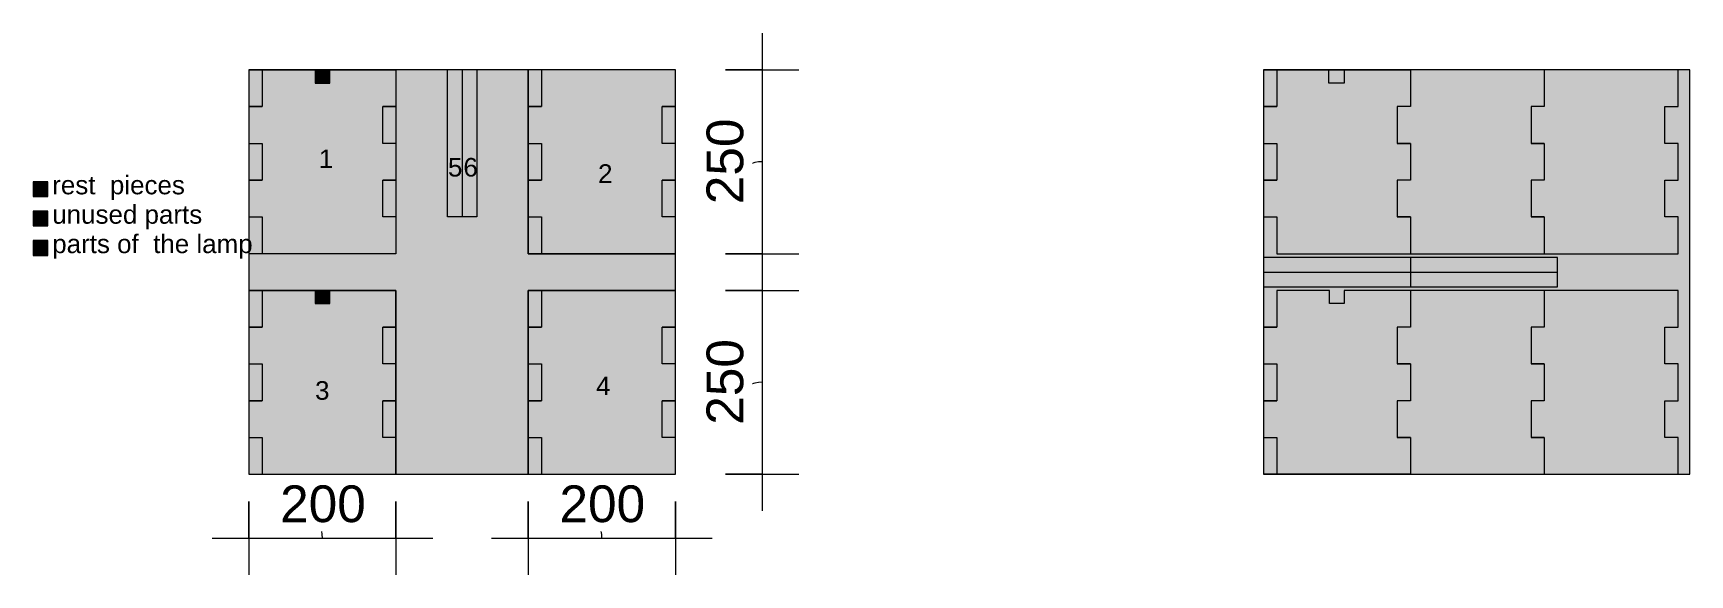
# Model space of a CAD drawing. Header units: millimetres. Extents: x -20108 to -17854, y 29 to 766.
import ezdxf

# ---------------------------------------------------------------- set-up
doc = ezdxf.new("R2010")
doc.units = ezdxf.units.MM
for name, color, linetype, lineweight in [('A-ANNO-DIMS', 211, 'Continuous', 9), ('A-ANNO-DIMS-100', 211, 'Continuous', 9), ('A-DETL', 90, 'Continuous', 9), ('A-DETL-GENF', 92, 'Continuous', 9), ('A-DETL-THIN', 151, 'Continuous', 9), ('G-ANNO-TEXT', 231, 'Continuous', 9)]:
    doc.layers.add(name, color=color, linetype=linetype, lineweight=lineweight)
doc.styles.add('Arial', font='arial.ttf', dxfattribs={"height": 50})
doc.styles.add('Arial_1', font='arial.ttf', dxfattribs={"height": 25.26})
doc.dimstyles.new('Diagonal_-_0_5mm_Aria', dxfattribs={"dimscale": 304.8, "dimtxt": 51.01297, "dimasz": 0, "dimexe": 0.164042, "dimexo": 0.0625, "dimgap": 0.574147, "dimtad": 1, "dimdec": 0, "dimzin": 0, "dimdsep": 46, "dimtxsty": 'Arial', "dimblk1": 'NONE', "dimblk2": 'NONE', "dimsah": 1, "dimcen": 0.09, "dimdle": 0.164042, "dimazin": 0, "dimtfac": 1, "dimtdec": 4, "dimtix": 1, "dimtmove": 1, "dimatfit": 3, "dimfxl": 0.164042, "dimfxlon": 1, "dimtvp": 1, "dimtfill": 1, "dimtolj": 1, "dimtzin": 0, "dimarcsym": 2})

# ---------------------------------------------------------------- blocks, each defined once
blk = doc.blocks.new('DIMBLOCK1-Level 1')
at = {"layer": 'A-ANNO-DIMS-100'}
for p, q in [((-19814.2, 128.9), (-19814.2, 28.9)), ((-19814.2, 78.9), (-19814.2, 128.9)), ((-19614.2, 128.9), (-19614.2, 28.9)), ((-19614.2, 78.9), (-19614.2, 128.9)), ((-19864.2, 78.9), (-19564.2, 78.9))]:
    blk.add_line(p, q, dxfattribs=at)
blk.add_ellipse((-19771.8, 78.9), major_axis=(57.7, 0), ratio=0.797567, start_param=0, end_param=1.570796, dxfattribs=at)
at = {"layer": 'A-ANNO-DIMS-100', "color": 0, "insert": (-19771.8, 150.6), "char_height": 50, "width": 138.441, "attachment_point": 1, "line_spacing_factor": 0.941778, "style": 'Arial', "bg_fill": 3, "box_fill_scale": 1.25, "bg_fill_color": 9, "bg_fill_true_color": 13158600, "bg_fill_transparency": 0}
blk.add_mtext('200', dxfattribs=at)
blk = doc.blocks.new('_None')
blk = doc.blocks.new('DIMBLOCK2-Level 1')
at = {"layer": 'A-ANNO-DIMS-100'}
for p, q in [((-19434.2, 128.9), (-19434.2, 28.9)), ((-19434.2, 78.9), (-19434.2, 128.9)), ((-19234.2, 128.9), (-19234.2, 28.9)), ((-19234.2, 78.9), (-19234.2, 128.9)), ((-19484.2, 78.9), (-19184.2, 78.9))]:
    blk.add_line(p, q, dxfattribs=at)
blk.add_ellipse((-19391.8, 78.9), major_axis=(57.7, 0), ratio=0.797567, start_param=0, end_param=1.570796, dxfattribs=at)
at = {"layer": 'A-ANNO-DIMS-100', "color": 0, "insert": (-19391.8, 150.6), "char_height": 50, "width": 138.441, "attachment_point": 1, "line_spacing_factor": 0.941778, "style": 'Arial', "bg_fill": 3, "box_fill_scale": 1.25, "bg_fill_color": 9, "bg_fill_true_color": 13158600, "bg_fill_transparency": 0}
blk.add_mtext('200', dxfattribs=at)
blk = doc.blocks.new('DIMBLOCK3-Level 1')
at = {"layer": 'A-ANNO-DIMS-100'}
for p, q in [((-19116.1, 765.8), (-19116.1, 415.8)), ((-19166.1, 715.8), (-19066.1, 715.8)), ((-19116.1, 715.8), (-19166.1, 715.8)), ((-19166.1, 465.8), (-19066.1, 465.8)), ((-19116.1, 465.8), (-19166.1, 465.8))]:
    blk.add_line(p, q, dxfattribs=at)
blk.add_ellipse((-19116.1, 533.1), major_axis=(0, 57.7), ratio=0.866529, start_param=0, end_param=1.570796, dxfattribs=at)
at = {"layer": 'A-ANNO-DIMS-100', "color": 0, "insert": (-19191.8, 533.1), "char_height": 50, "width": 138.441, "attachment_point": 1, "rotation": 90, "line_spacing_factor": 0.941778, "style": 'Arial', "bg_fill": 3, "box_fill_scale": 1.25, "bg_fill_color": 9, "bg_fill_true_color": 13158600, "bg_fill_transparency": 0}
blk.add_mtext('250', dxfattribs=at)
blk = doc.blocks.new('DIMBLOCK4-Level 1')
at = {"layer": 'A-ANNO-DIMS-100'}
for p, q in [((-19116.1, 465.8), (-19116.1, 115.8)), ((-19166.1, 415.8), (-19066.1, 415.8)), ((-19116.1, 415.8), (-19166.1, 415.8)), ((-19166.1, 165.8), (-19066.1, 165.8)), ((-19116.1, 165.8), (-19166.1, 165.8))]:
    blk.add_line(p, q, dxfattribs=at)
blk.add_ellipse((-19116.1, 233.1), major_axis=(0, 57.7), ratio=0.866529, start_param=0, end_param=1.570796, dxfattribs=at)
at = {"layer": 'A-ANNO-DIMS-100', "color": 0, "insert": (-19191.8, 233.1), "char_height": 50, "width": 138.441, "attachment_point": 1, "rotation": 90, "line_spacing_factor": 0.941778, "style": 'Arial', "bg_fill": 3, "box_fill_scale": 1.25, "bg_fill_color": 9, "bg_fill_true_color": 13158600, "bg_fill_transparency": 0}
blk.add_mtext('250', dxfattribs=at)

msp = doc.modelspace()

# ---------------------------------------------------------------- hatches: boundary and pattern name
at = {"layer": 'A-DETL-GENF'}
for color, points in [(1, [(-19796.2, 665.8), (-19796.2, 715.8), (-19814.2, 715.8), (-19814.2, 665.8)]), (7, [(-19614.2, 465.8), (-19614.2, 515.8), (-19632.2, 515.8), (-19632.2, 565.8), (-19614.2, 565.8), (-19614.2, 615.8), (-19632.2, 615.8), (-19632.2, 665.8), (-19614.2, 665.8), (-19614.2, 715.8), (-19704.2, 715.8), (-19704.2, 697.8), (-19724.2, 697.8), (-19724.2, 715.8), (-19796.2, 715.8), (-19796.2, 665.8), (-19814.2, 665.8), (-19814.2, 615.8), (-19796.2, 615.8), (-19796.2, 565.8), (-19814.2, 565.8), (-19814.2, 515.8), (-19796.2, 515.8), (-19796.2, 465.8)]), (9, [(-19434.2, 165.8), (-19434.2, 415.8), (-19234.2, 415.8), (-19234.2, 465.8), (-19434.2, 465.8), (-19434.2, 715.8), (-19504.2, 715.8), (-19504.2, 515.8), (-19544.2, 515.8), (-19544.2, 715.8), (-19614.2, 715.8), (-19614.2, 465.8), (-19814.2, 465.8), (-19814.2, 415.8), (-19614.2, 415.8), (-19614.2, 165.8), (-19603.5, 165.8)]), (1, [(-19704.2, 697.8), (-19704.2, 715.8), (-19724.2, 715.8), (-19724.2, 697.8)]), (7, [(-19524.2, 515.8), (-19524.2, 715.8), (-19544.2, 715.8), (-19544.2, 515.8)]), (7, [(-19504.2, 515.8), (-19504.2, 715.8), (-19524.2, 715.8), (-19524.2, 515.8)]), (1, [(-19416.2, 665.8), (-19416.2, 715.8), (-19434.2, 715.8), (-19434.2, 665.8)]), (7, [(-19234.2, 465.8), (-19234.2, 515.8), (-19252.2, 515.8), (-19252.2, 565.8), (-19234.2, 565.8), (-19234.2, 615.8), (-19252.2, 615.8), (-19252.2, 665.8), (-19234.2, 665.8), (-19234.2, 715.8), (-19416.2, 715.8), (-19416.2, 665.8), (-19434.2, 665.8), (-19434.2, 615.8), (-19416.2, 615.8), (-19416.2, 565.8), (-19434.2, 565.8), (-19434.2, 515.8), (-19416.2, 515.8), (-19416.2, 465.8), (-19356.1, 465.8)]), (7, [(-18252.2, 465.8), (-18234.2, 465.8), (-18234.2, 515.8), (-18252.2, 515.8), (-18252.2, 565.8), (-18234.2, 565.8), (-18234.2, 615.8), (-18252.2, 615.8), (-18252.2, 665.8), (-18234.2, 665.8), (-18234.2, 715.8), (-18324.2, 715.8), (-18324.2, 697.8), (-18345.2, 697.8), (-18345.2, 715.8), (-18416.2, 715.8), (-18416.2, 665.8), (-18434.2, 665.8), (-18434.2, 615.8), (-18416.2, 615.8), (-18416.2, 565.8), (-18434.2, 565.8), (-18434.2, 515.8), (-18416.2, 515.8), (-18416.2, 465.8), (-18366.7, 465.8)]), (7, [(-18070.2, 465.8), (-18052.2, 465.8), (-18052.2, 515.8), (-18070.2, 515.8), (-18070.2, 565.8), (-18052.2, 565.8), (-18052.2, 615.8), (-18070.2, 615.8), (-18070.2, 665.8), (-18052.2, 665.8), (-18052.2, 715.8), (-18234.2, 715.8), (-18234.2, 665.8), (-18252.2, 665.8), (-18252.2, 615.8), (-18234.2, 615.8), (-18234.2, 565.8), (-18252.2, 565.8), (-18252.2, 515.8), (-18234.2, 515.8), (-18234.2, 465.8), (-18119.3, 465.8)]), (7, [(-17871.9, 465.8), (-17870.2, 465.8), (-17870.2, 515.8), (-17888.2, 515.8), (-17888.2, 565.8), (-17870.2, 565.8), (-17870.2, 615.8), (-17888.2, 615.8), (-17888.2, 665.8), (-17870.2, 665.8), (-17870.2, 715.8), (-18052.2, 715.8), (-18052.2, 665.8), (-18070.2, 665.8), (-18070.2, 615.8), (-18052.2, 615.8), (-18052.2, 565.8), (-18070.2, 565.8), (-18070.2, 515.8), (-18052.2, 515.8), (-18052.2, 465.8)]), (1, [(-19632.2, 615.8), (-19614.2, 615.8), (-19614.2, 665.8), (-19632.2, 665.8)]), (1, [(-19252.2, 615.8), (-19234.2, 615.8), (-19234.2, 665.8), (-19252.2, 665.8)]), (1, [(-19796.2, 565.8), (-19796.2, 615.8), (-19814.2, 615.8), (-19814.2, 565.8)]), (1, [(-19416.2, 565.8), (-19416.2, 615.8), (-19434.2, 615.8), (-19434.2, 565.8)]), (1, [(-20087.8, 543.5), (-20087.8, 563.5), (-20107.8, 563.5), (-20107.8, 543.5)]), (1, [(-19614.2, 515.8), (-19614.2, 565.8), (-19632.2, 565.8), (-19632.2, 515.8)]), (1, [(-19234.2, 515.8), (-19234.2, 565.8), (-19252.2, 565.8), (-19252.2, 515.8)]), (9, [(-20087.8, 503.5), (-20087.8, 523.5), (-20107.8, 523.5), (-20107.8, 503.5)]), (1, [(-19796.2, 465.8), (-19796.2, 515.8), (-19814.2, 515.8), (-19814.2, 465.8)]), (1, [(-19416.2, 465.8), (-19416.2, 515.8), (-19434.2, 515.8), (-19434.2, 465.8)]), (7, [(-20087.8, 463.5), (-20087.8, 483.5), (-20107.8, 483.5), (-20107.8, 463.5)]), (7, [(-18234.2, 440.8), (-18234.2, 460.8), (-18434.2, 460.8), (-18434.2, 440.8), (-18366.7, 440.8)]), (7, [(-18034.2, 440.8), (-18034.2, 460.8), (-18234.2, 460.8), (-18234.2, 440.8), (-18119.3, 440.8)]), (7, [(-18234.2, 420.8), (-18234.2, 440.8), (-18434.2, 440.8), (-18434.2, 420.8), (-18366.7, 420.8)]), (7, [(-18034.2, 420.8), (-18034.2, 440.8), (-18234.2, 440.8), (-18234.2, 420.8), (-18119.3, 420.8)]), (1, [(-19796.2, 365.8), (-19796.2, 415.8), (-19814.2, 415.8), (-19814.2, 365.8)]), (7, [(-19614.2, 165.8), (-19614.2, 215.8), (-19632.2, 215.8), (-19632.2, 265.8), (-19614.2, 265.8), (-19614.2, 315.8), (-19632.2, 315.8), (-19632.2, 365.8), (-19614.2, 365.8), (-19614.2, 415.8), (-19704.2, 415.8), (-19704.2, 397.8), (-19724.2, 397.8), (-19724.2, 415.8), (-19796.2, 415.8), (-19796.2, 365.8), (-19814.2, 365.8), (-19814.2, 315.8), (-19796.2, 315.8), (-19796.2, 265.8), (-19814.2, 265.8), (-19814.2, 215.8), (-19796.2, 215.8), (-19796.2, 165.8)]), (1, [(-19704.2, 397.8), (-19704.2, 415.8), (-19724.2, 415.8), (-19724.2, 397.8)]), (1, [(-19416.2, 365.8), (-19416.2, 415.8), (-19434.2, 415.8), (-19434.2, 365.8)]), (7, [(-19234.2, 165.8), (-19234.2, 215.8), (-19252.2, 215.8), (-19252.2, 265.8), (-19234.2, 265.8), (-19234.2, 315.8), (-19252.2, 315.8), (-19252.2, 365.8), (-19234.2, 365.8), (-19234.2, 415.8), (-19416.2, 415.8), (-19416.2, 365.8), (-19434.2, 365.8), (-19434.2, 315.8), (-19416.2, 315.8), (-19416.2, 265.8), (-19434.2, 265.8), (-19434.2, 215.8), (-19416.2, 215.8), (-19416.2, 165.8), (-19356.1, 165.8)]), (7, [(-18234.2, 165.8), (-18234.2, 215.8), (-18252.2, 215.8), (-18252.2, 265.8), (-18234.2, 265.8), (-18234.2, 315.8), (-18252.2, 315.8), (-18252.2, 365.8), (-18234.2, 365.8), (-18234.2, 415.8), (-18324.2, 415.8), (-18324.2, 397.8), (-18344.2, 397.8), (-18344.2, 415.8), (-18416.2, 415.8), (-18416.2, 365.8), (-18434.2, 365.8), (-18434.2, 315.8), (-18416.2, 315.8), (-18416.2, 265.8), (-18434.2, 265.8), (-18434.2, 215.8), (-18416.2, 215.8), (-18416.2, 165.8), (-18252.2, 165.8)]), (7, [(-18070.2, 165.8), (-18052.2, 165.8), (-18052.2, 215.8), (-18070.2, 215.8), (-18070.2, 265.8), (-18052.2, 265.8), (-18052.2, 315.8), (-18070.2, 315.8), (-18070.2, 365.8), (-18052.2, 365.8), (-18052.2, 415.8), (-18234.2, 415.8), (-18234.2, 365.8), (-18252.2, 365.8), (-18252.2, 315.8), (-18234.2, 315.8), (-18234.2, 265.8), (-18252.2, 265.8), (-18252.2, 215.8), (-18234.2, 215.8), (-18234.2, 165.8), (-18119.3, 165.8)]), (7, [(-17871.9, 165.8), (-17870.2, 165.8), (-17870.2, 215.8), (-17888.2, 215.8), (-17888.2, 265.8), (-17870.2, 265.8), (-17870.2, 315.8), (-17888.2, 315.8), (-17888.2, 365.8), (-17870.2, 365.8), (-17870.2, 415.8), (-18052.2, 415.8), (-18052.2, 365.8), (-18070.2, 365.8), (-18070.2, 315.8), (-18052.2, 315.8), (-18052.2, 265.8), (-18070.2, 265.8), (-18070.2, 215.8), (-18052.2, 215.8), (-18052.2, 165.8)]), (1, [(-19632.2, 315.8), (-19614.2, 315.8), (-19614.2, 365.8), (-19632.2, 365.8)]), (1, [(-19252.2, 315.8), (-19234.2, 315.8), (-19234.2, 365.8), (-19252.2, 365.8)]), (1, [(-19796.2, 265.8), (-19796.2, 315.8), (-19814.2, 315.8), (-19814.2, 265.8)]), (1, [(-19416.2, 265.8), (-19416.2, 315.8), (-19434.2, 315.8), (-19434.2, 265.8)]), (1, [(-19632.2, 215.8), (-19614.2, 215.8), (-19614.2, 265.8), (-19632.2, 265.8)]), (1, [(-19234.2, 215.8), (-19234.2, 265.8), (-19252.2, 265.8), (-19252.2, 215.8)]), (1, [(-19796.2, 165.8), (-19796.2, 215.8), (-19814.2, 215.8), (-19814.2, 165.8)]), (1, [(-19416.2, 165.8), (-19416.2, 215.8), (-19434.2, 215.8), (-19434.2, 165.8)])]:
    msp.add_hatch(color=color, dxfattribs=at).paths.add_polyline_path(points, flags=0)
h = msp.add_hatch(color=9, dxfattribs=at)
h.paths.add_polyline_path([(-17870.2, 165.8), (-17854.2, 165.8), (-17854.2, 715.8), (-17870.2, 715.8), (-17870.2, 665.8), (-17888.2, 665.8), (-17888.2, 615.8), (-17870.2, 615.8), (-17870.2, 565.8), (-17888.2, 565.8), (-17888.2, 515.8), (-17870.2, 515.8), (-17870.2, 465.8), (-18416.2, 465.8), (-18416.2, 515.8), (-18434.2, 515.8), (-18434.2, 460.8), (-18034.2, 460.8), (-18034.2, 420.8), (-18434.2, 420.3), (-18434.2, 365.8), (-18416.2, 365.8), (-18416.2, 415.8), (-18344.2, 415.8), (-18344.2, 397.8), (-18324.2, 397.8), (-18324.2, 415.8), (-17870.2, 415.8), (-17870.2, 365.8), (-17888.2, 365.8), (-17888.2, 315.8), (-17870.2, 315.8), (-17870.2, 265.8), (-17888.2, 265.8), (-17888.2, 215.8), (-17870.2, 215.8)], flags=0)
h.paths.add_polyline_path([(-18416.2, 165.8), (-18416.2, 215.8), (-18434.2, 215.8), (-18434.2, 165.8)], flags=0)
h.paths.add_polyline_path([(-18434.2, 265.8), (-18416.2, 265.8), (-18416.2, 315.8), (-18434.2, 315.8), (-18434.2, 271.2)], flags=0)
h.paths.add_polyline_path([(-18416.2, 565.8), (-18416.2, 615.8), (-18434.2, 615.8), (-18434.2, 565.8)], flags=0)
h.paths.add_polyline_path([(-18416.2, 665.8), (-18416.2, 715.8), (-18434.2, 715.8), (-18434.2, 665.8)], flags=0)
h.paths.add_polyline_path([(-18324.2, 697.8), (-18324.2, 715.8), (-18345.2, 715.8), (-18345.2, 697.8)], flags=0)

# ---------------------------------------------------------------- linework, layer by layer
at = {"layer": 'A-DETL'}
for p, q in [((-19544.2, 715.8), (-19614.2, 715.8)), ((-19614.2, 715.8), (-19614.2, 465.8)), ((-19614.2, 715.8), (-19614.2, 465.8)), ((-19524.2, 715.8), (-19544.2, 715.8)), ((-19544.2, 515.8), (-19544.2, 715.8)), ((-19504.2, 715.8), (-19524.2, 715.8)), ((-19524.2, 715.8), (-19524.2, 515.8)), ((-19434.2, 715.8), (-19504.2, 715.8)), ((-19504.2, 715.8), (-19504.2, 515.8)), ((-19434.2, 465.8), (-19434.2, 715.8)), ((-19434.2, 715.8), (-19434.2, 465.8)), ((-18416.2, 715.8), (-18434.2, 715.8)), ((-18434.2, 715.8), (-18434.2, 665.8)), ((-18345.2, 715.8), (-18416.2, 715.8)), ((-18416.2, 715.8), (-18416.2, 665.8)), ((-18324.2, 715.8), (-18345.2, 715.8)), ((-18345.2, 697.8), (-18345.2, 715.8)), ((-18234.2, 715.8), (-18324.2, 715.8)), ((-18324.2, 715.8), (-18324.2, 697.8)), ((-18234.2, 715.8), (-18234.2, 665.8)), ((-17870.2, 715.8), (-18052.2, 715.8)), ((-18052.2, 715.8), (-18052.2, 665.8)), ((-18052.2, 715.8), (-18052.2, 665.8)), ((-17854.2, 715.8), (-17870.2, 715.8)), ((-17870.2, 665.8), (-17870.2, 715.8)), ((-17854.2, 465.8), (-17854.2, 715.8)), ((-18324.2, 697.8), (-18345.2, 697.8)), ((-19814.2, 665.8), (-19796.2, 665.8)), ((-19614.2, 665.8), (-19632.2, 665.8)), ((-19434.2, 665.8), (-19416.2, 665.8)), ((-19234.2, 665.8), (-19252.2, 665.8)), ((-18416.2, 665.8), (-18434.2, 665.8)), ((-18434.2, 665.8), (-18434.2, 615.8)), ((-18434.2, 665.8), (-18416.2, 665.8)), ((-18234.2, 665.8), (-18252.2, 665.8)), ((-18252.2, 665.8), (-18252.2, 615.8)), ((-18052.2, 665.8), (-18070.2, 665.8)), ((-18070.2, 665.8), (-18070.2, 615.8)), ((-18052.2, 665.8), (-18070.2, 665.8)), ((-18070.2, 665.8), (-18070.2, 615.8)), ((-17888.2, 615.8), (-17888.2, 665.8)), ((-17888.2, 665.8), (-17870.2, 665.8)), ((-19814.2, 615.8), (-19796.2, 615.8)), ((-19614.2, 615.8), (-19632.2, 615.8)), ((-19434.2, 615.8), (-19416.2, 615.8)), ((-19234.2, 615.8), (-19252.2, 615.8)), ((-18434.2, 615.8), (-18434.2, 565.8)), ((-18434.2, 615.8), (-18416.2, 615.8)), ((-18434.2, 615.8), (-18416.2, 615.8)), ((-18416.2, 615.8), (-18416.2, 565.8)), ((-18234.2, 615.8), (-18252.2, 615.8)), ((-18234.2, 615.8), (-18234.2, 565.8)), ((-18070.2, 615.8), (-18052.2, 615.8)), ((-18052.2, 615.8), (-18070.2, 615.8)), ((-18052.2, 615.8), (-18052.2, 565.8)), ((-18052.2, 615.8), (-18052.2, 565.8)), ((-17870.2, 615.8), (-17888.2, 615.8)), ((-17870.2, 565.8), (-17870.2, 615.8)), ((-20087.8, 563.5), (-20107.8, 563.5)), ((-20107.8, 563.5), (-20107.8, 543.5)), ((-20087.8, 543.5), (-20087.8, 563.5)), ((-19814.2, 565.8), (-19796.2, 565.8)), ((-19614.2, 565.8), (-19632.2, 565.8)), ((-19434.2, 565.8), (-19416.2, 565.8)), ((-19234.2, 565.8), (-19252.2, 565.8)), ((-18416.2, 565.8), (-18434.2, 565.8)), ((-18434.2, 565.8), (-18434.2, 515.8)), ((-18434.2, 565.8), (-18416.2, 565.8)), ((-18234.2, 565.8), (-18252.2, 565.8)), ((-18252.2, 565.8), (-18252.2, 515.8)), ((-18052.2, 565.8), (-18070.2, 565.8)), ((-18070.2, 565.8), (-18070.2, 515.8)), ((-18052.2, 565.8), (-18070.2, 565.8)), ((-18070.2, 565.8), (-18070.2, 515.8)), ((-17888.2, 515.8), (-17888.2, 565.8)), ((-17888.2, 565.8), (-17870.2, 565.8)), ((-20107.8, 543.5), (-20087.8, 543.5)), ((-20087.8, 523.5), (-20107.8, 523.5)), ((-20107.8, 523.5), (-20107.8, 503.5)), ((-20087.8, 503.5), (-20087.8, 523.5)), ((-20107.8, 503.5), (-20087.8, 503.5)), ((-19814.2, 515.8), (-19796.2, 515.8)), ((-19614.2, 515.8), (-19632.2, 515.8)), ((-19504.2, 515.8), (-19544.2, 515.8)), ((-19434.2, 515.8), (-19416.2, 515.8)), ((-19234.2, 515.8), (-19252.2, 515.8)), ((-18434.2, 515.8), (-18434.2, 465.8)), ((-18434.2, 515.8), (-18416.2, 515.8)), ((-18434.2, 515.8), (-18416.2, 515.8)), ((-18416.2, 515.8), (-18416.2, 465.8)), ((-18234.2, 515.8), (-18252.2, 515.8)), ((-18234.2, 515.8), (-18234.2, 465.8)), ((-18070.2, 515.8), (-18052.2, 515.8)), ((-18052.2, 515.8), (-18070.2, 515.8)), ((-18052.2, 515.8), (-18052.2, 465.8)), ((-18052.2, 515.8), (-18052.2, 465.8)), ((-17870.2, 515.8), (-17888.2, 515.8)), ((-17870.2, 465.8), (-17870.2, 515.8)), ((-20087.8, 483.5), (-20107.8, 483.5)), ((-20107.8, 483.5), (-20107.8, 463.5)), ((-20087.8, 463.5), (-20087.8, 483.5)), ((-20107.8, 463.5), (-20087.8, 463.5)), ((-19614.2, 465.8), (-19814.2, 465.8)), ((-19814.2, 465.8), (-19814.2, 415.8)), ((-19614.2, 465.8), (-19814.2, 465.8)), ((-19234.2, 465.8), (-19434.2, 465.8)), ((-19434.2, 465.8), (-19234.2, 465.8)), ((-19234.2, 415.8), (-19234.2, 465.8)), ((-18434.2, 465.8), (-18434.2, 460.8)), ((-18434.2, 460.8), (-18434.2, 440.8)), ((-18234.2, 460.8), (-18434.2, 460.8)), ((-18416.2, 465.8), (-18234.2, 465.8)), ((-18234.2, 460.8), (-18234.2, 440.8)), ((-18034.2, 460.8), (-18234.2, 460.8)), ((-18052.2, 465.8), (-17870.2, 465.8)), ((-18034.2, 440.8), (-18034.2, 460.8)), ((-17854.2, 165.8), (-17854.2, 465.8)), ((-18434.2, 440.8), (-18434.2, 420.8)), ((-18434.2, 440.8), (-18234.2, 440.8)), ((-18234.2, 440.8), (-18234.2, 420.8)), ((-18234.2, 440.8), (-18034.2, 440.8)), ((-18034.2, 420.8), (-18034.2, 440.8)), ((-19814.2, 415.8), (-19614.2, 415.8)), ((-19614.2, 415.8), (-19814.2, 415.8)), ((-19614.2, 415.8), (-19614.2, 165.8)), ((-19614.2, 165.8), (-19614.2, 415.8)), ((-19614.2, 415.8), (-19614.2, 365.8)), ((-19434.2, 165.8), (-19434.2, 415.8)), ((-19434.2, 415.8), (-19234.2, 415.8)), ((-19234.2, 415.8), (-19434.2, 415.8)), ((-19434.2, 415.8), (-19434.2, 165.8)), ((-18434.2, 420.8), (-18434.2, 365.8)), ((-18434.2, 420.8), (-18234.2, 420.8)), ((-18344.2, 415.8), (-18416.2, 415.8)), ((-18416.2, 415.8), (-18416.2, 365.8)), ((-18344.2, 397.8), (-18344.2, 415.8)), ((-18234.2, 415.8), (-18324.2, 415.8)), ((-18324.2, 415.8), (-18324.2, 397.8)), ((-18234.2, 420.8), (-18034.2, 420.8)), ((-18234.2, 415.8), (-18234.2, 365.8)), ((-17870.2, 415.8), (-18052.2, 415.8)), ((-18052.2, 415.8), (-18052.2, 365.8)), ((-18052.2, 415.8), (-18052.2, 365.8)), ((-17870.2, 365.8), (-17870.2, 415.8)), ((-18324.2, 397.8), (-18344.2, 397.8)), ((-19814.2, 365.8), (-19796.2, 365.8)), ((-19614.2, 365.8), (-19632.2, 365.8)), ((-19434.2, 365.8), (-19416.2, 365.8)), ((-19234.2, 365.8), (-19252.2, 365.8)), ((-18416.2, 365.8), (-18434.2, 365.8)), ((-18434.2, 365.8), (-18434.2, 315.8)), ((-18434.2, 365.8), (-18416.2, 365.8)), ((-18234.2, 365.8), (-18252.2, 365.8)), ((-18252.2, 365.8), (-18252.2, 315.8)), ((-18052.2, 365.8), (-18070.2, 365.8)), ((-18070.2, 365.8), (-18070.2, 315.8)), ((-18052.2, 365.8), (-18070.2, 365.8)), ((-18070.2, 365.8), (-18070.2, 315.8)), ((-17888.2, 315.8), (-17888.2, 365.8)), ((-17888.2, 365.8), (-17870.2, 365.8)), ((-19814.2, 315.8), (-19796.2, 315.8)), ((-19614.2, 315.8), (-19632.2, 315.8)), ((-19434.2, 315.8), (-19416.2, 315.8)), ((-19234.2, 315.8), (-19252.2, 315.8)), ((-18434.2, 315.8), (-18434.2, 265.8)), ((-18434.2, 315.8), (-18416.2, 315.8)), ((-18434.2, 315.8), (-18416.2, 315.8)), ((-18416.2, 315.8), (-18416.2, 265.8)), ((-18234.2, 315.8), (-18252.2, 315.8)), ((-18234.2, 315.8), (-18234.2, 265.8)), ((-18070.2, 315.8), (-18052.2, 315.8)), ((-18052.2, 315.8), (-18070.2, 315.8)), ((-18052.2, 315.8), (-18052.2, 265.8)), ((-18052.2, 315.8), (-18052.2, 265.8)), ((-17870.2, 315.8), (-17888.2, 315.8)), ((-17870.2, 265.8), (-17870.2, 315.8)), ((-19814.2, 265.8), (-19796.2, 265.8)), ((-19614.2, 265.8), (-19632.2, 265.8)), ((-19434.2, 265.8), (-19416.2, 265.8)), ((-19234.2, 265.8), (-19252.2, 265.8)), ((-18416.2, 265.8), (-18434.2, 265.8)), ((-18434.2, 265.8), (-18434.2, 215.8)), ((-18434.2, 265.8), (-18416.2, 265.8)), ((-18234.2, 265.8), (-18252.2, 265.8)), ((-18252.2, 265.8), (-18252.2, 215.8)), ((-18052.2, 265.8), (-18070.2, 265.8)), ((-18070.2, 265.8), (-18070.2, 215.8)), ((-18052.2, 265.8), (-18070.2, 265.8)), ((-18070.2, 265.8), (-18070.2, 215.8)), ((-17888.2, 215.8), (-17888.2, 265.8)), ((-17888.2, 265.8), (-17870.2, 265.8)), ((-19814.2, 215.8), (-19796.2, 215.8)), ((-19614.2, 215.8), (-19632.2, 215.8)), ((-19434.2, 215.8), (-19416.2, 215.8)), ((-19234.2, 215.8), (-19252.2, 215.8)), ((-18434.2, 215.8), (-18434.2, 165.8)), ((-18434.2, 215.8), (-18416.2, 215.8)), ((-18434.2, 215.8), (-18416.2, 215.8)), ((-18416.2, 215.8), (-18416.2, 165.8)), ((-18234.2, 215.8), (-18252.2, 215.8)), ((-18234.2, 215.8), (-18234.2, 165.8)), ((-18070.2, 215.8), (-18052.2, 215.8)), ((-18052.2, 215.8), (-18070.2, 215.8)), ((-18052.2, 215.8), (-18052.2, 165.8)), ((-18052.2, 215.8), (-18052.2, 165.8)), ((-17870.2, 215.8), (-17888.2, 215.8)), ((-17870.2, 165.8), (-17870.2, 215.8)), ((-19614.2, 165.8), (-19434.2, 165.8)), ((-18434.2, 165.8), (-18416.2, 165.8)), ((-18234.2, 165.8), (-18434.2, 165.8)), ((-18416.2, 165.8), (-18234.2, 165.8)), ((-18052.2, 165.8), (-17870.2, 165.8)), ((-17870.2, 165.8), (-17854.2, 165.8))]:
    msp.add_line(p, q, dxfattribs=at)
at = {"layer": 'A-DETL-THIN'}
for p, q in [((-19796.2, 715.8), (-19814.2, 715.8)), ((-19814.2, 715.8), (-19814.2, 665.8)), ((-19814.2, 715.8), (-19614.2, 715.8)), ((-19814.2, 715.8), (-19814.2, 465.8)), ((-19724.2, 715.8), (-19796.2, 715.8)), ((-19796.2, 715.8), (-19796.2, 665.8)), ((-19704.2, 715.8), (-19724.2, 715.8)), ((-19724.2, 715.8), (-19724.2, 697.8)), ((-19614.2, 715.8), (-19704.2, 715.8)), ((-19704.2, 697.8), (-19704.2, 715.8)), ((-19434.2, 715.8), (-19614.2, 715.8)), ((-19416.2, 715.8), (-19434.2, 715.8)), ((-19234.2, 715.8), (-19434.2, 715.8)), ((-19234.2, 715.8), (-19416.2, 715.8)), ((-19416.2, 715.8), (-19416.2, 665.8)), ((-19234.2, 665.8), (-19234.2, 715.8)), ((-19234.2, 165.8), (-19234.2, 715.8)), ((-18434.2, 715.8), (-18234.2, 715.8)), ((-18434.2, 715.8), (-18434.2, 465.8)), ((-18052.2, 715.8), (-18234.2, 715.8)), ((-18234.2, 715.8), (-18234.2, 665.8)), ((-18054.2, 715.8), (-18234.2, 715.8)), ((-18052.2, 715.8), (-18054.2, 715.8)), ((-17854.2, 715.8), (-17870.2, 715.8)), ((-17854.2, 165.8), (-17854.2, 715.8)), ((-19724.2, 697.8), (-19704.2, 697.8)), ((-19796.2, 665.8), (-19814.2, 665.8)), ((-19814.2, 665.8), (-19814.2, 615.8)), ((-19632.2, 615.8), (-19632.2, 665.8)), ((-19632.2, 665.8), (-19614.2, 665.8)), ((-19416.2, 665.8), (-19434.2, 665.8)), ((-19252.2, 615.8), (-19252.2, 665.8)), ((-19252.2, 665.8), (-19234.2, 665.8)), ((-19234.2, 615.8), (-19234.2, 665.8)), ((-18234.2, 665.8), (-18252.2, 665.8)), ((-18252.2, 665.8), (-18252.2, 615.8)), ((-19814.2, 615.8), (-19814.2, 565.8)), ((-19814.2, 615.8), (-19796.2, 615.8)), ((-19796.2, 615.8), (-19796.2, 565.8)), ((-19614.2, 615.8), (-19632.2, 615.8)), ((-19434.2, 615.8), (-19416.2, 615.8)), ((-19416.2, 615.8), (-19416.2, 565.8)), ((-19234.2, 615.8), (-19252.2, 615.8)), ((-19234.2, 565.8), (-19234.2, 615.8)), ((-18252.2, 615.8), (-18234.2, 615.8)), ((-18234.2, 615.8), (-18234.2, 565.8)), ((-19796.2, 565.8), (-19814.2, 565.8)), ((-19814.2, 565.8), (-19814.2, 515.8)), ((-19632.2, 515.8), (-19632.2, 565.8)), ((-19632.2, 565.8), (-19614.2, 565.8)), ((-19416.2, 565.8), (-19434.2, 565.8)), ((-19252.2, 515.8), (-19252.2, 565.8)), ((-19252.2, 565.8), (-19234.2, 565.8)), ((-19234.2, 515.8), (-19234.2, 565.8)), ((-18234.2, 565.8), (-18252.2, 565.8)), ((-18252.2, 565.8), (-18252.2, 515.8)), ((-19814.2, 515.8), (-19814.2, 465.8)), ((-19814.2, 515.8), (-19796.2, 515.8)), ((-19796.2, 515.8), (-19796.2, 465.8)), ((-19614.2, 515.8), (-19632.2, 515.8)), ((-19434.2, 515.8), (-19416.2, 515.8)), ((-19416.2, 515.8), (-19416.2, 465.8)), ((-19234.2, 515.8), (-19252.2, 515.8)), ((-19234.2, 465.8), (-19234.2, 515.8)), ((-18252.2, 515.8), (-18234.2, 515.8)), ((-18234.2, 515.8), (-18234.2, 465.8)), ((-19814.2, 465.8), (-19814.2, 415.8)), ((-18434.2, 465.8), (-18434.2, 460.8)), ((-18234.2, 465.8), (-18052.2, 465.8)), ((-19814.2, 415.8), (-19814.2, 365.8)), ((-19814.2, 415.8), (-19814.2, 165.8)), ((-19796.2, 415.8), (-19796.2, 365.8)), ((-19724.2, 415.8), (-19724.2, 397.8)), ((-19704.2, 397.8), (-19704.2, 415.8)), ((-19416.2, 415.8), (-19416.2, 365.8)), ((-19234.2, 365.8), (-19234.2, 415.8)), ((-18434.2, 420.8), (-18434.2, 415.8)), ((-18434.2, 415.8), (-18434.2, 165.8)), ((-18052.2, 415.8), (-18234.2, 415.8)), ((-18234.2, 415.8), (-18234.2, 365.8)), ((-18054.2, 415.8), (-18234.2, 415.8)), ((-18052.2, 415.8), (-18054.2, 415.8)), ((-19724.2, 397.8), (-19704.2, 397.8)), ((-19796.2, 365.8), (-19814.2, 365.8)), ((-19814.2, 365.8), (-19814.2, 315.8)), ((-19632.2, 315.8), (-19632.2, 365.8)), ((-19632.2, 365.8), (-19614.2, 365.8)), ((-19416.2, 365.8), (-19434.2, 365.8)), ((-19252.2, 315.8), (-19252.2, 365.8)), ((-19252.2, 365.8), (-19234.2, 365.8)), ((-19234.2, 315.8), (-19234.2, 365.8)), ((-18234.2, 365.8), (-18252.2, 365.8)), ((-18252.2, 365.8), (-18252.2, 315.8)), ((-19814.2, 315.8), (-19814.2, 265.8)), ((-19814.2, 315.8), (-19796.2, 315.8)), ((-19796.2, 315.8), (-19796.2, 265.8)), ((-19614.2, 315.8), (-19632.2, 315.8)), ((-19434.2, 315.8), (-19416.2, 315.8)), ((-19416.2, 315.8), (-19416.2, 265.8)), ((-19234.2, 315.8), (-19252.2, 315.8)), ((-19234.2, 265.8), (-19234.2, 315.8)), ((-18252.2, 315.8), (-18234.2, 315.8)), ((-18234.2, 315.8), (-18234.2, 265.8)), ((-19796.2, 265.8), (-19814.2, 265.8)), ((-19814.2, 265.8), (-19814.2, 215.8)), ((-19632.2, 215.8), (-19632.2, 265.8)), ((-19632.2, 265.8), (-19614.2, 265.8)), ((-19416.2, 265.8), (-19434.2, 265.8)), ((-19252.2, 215.8), (-19252.2, 265.8)), ((-19252.2, 265.8), (-19234.2, 265.8)), ((-19234.2, 215.8), (-19234.2, 265.8)), ((-18234.2, 265.8), (-18252.2, 265.8)), ((-18252.2, 265.8), (-18252.2, 215.8)), ((-19814.2, 215.8), (-19814.2, 165.8)), ((-19814.2, 215.8), (-19796.2, 215.8)), ((-19796.2, 215.8), (-19796.2, 165.8)), ((-19614.2, 215.8), (-19632.2, 215.8)), ((-19434.2, 215.8), (-19416.2, 215.8)), ((-19416.2, 215.8), (-19416.2, 165.8)), ((-19234.2, 215.8), (-19252.2, 215.8)), ((-19234.2, 165.8), (-19234.2, 215.8)), ((-18252.2, 215.8), (-18234.2, 215.8)), ((-18234.2, 215.8), (-18234.2, 165.8)), ((-19814.2, 165.8), (-19796.2, 165.8)), ((-19814.2, 165.8), (-19614.2, 165.8)), ((-19796.2, 165.8), (-19614.2, 165.8)), ((-19614.2, 165.8), (-19434.2, 165.8)), ((-19434.2, 165.8), (-19416.2, 165.8)), ((-19434.2, 165.8), (-19234.2, 165.8)), ((-19416.2, 165.8), (-19234.2, 165.8)), ((-18234.2, 165.8), (-18052.2, 165.8))]:
    msp.add_line(p, q, dxfattribs=at)

# ---------------------------------------------------------------- texts
at = {"layer": 'G-ANNO-TEXT', "color": 9, "char_height": 25.3, "width": 24.051, "attachment_point": 1, "style": 'Arial_1'}
for s, insert in [('1', (-19719.3, 607.4)), ('5', (-19543.5, 596)), ('6', (-19522.5, 596)), ('2', (-19339.3, 587.4)), ('4', (-19342, 298.7)), ('3', (-19724.3, 292.4))]:
    msp.add_mtext(s, dxfattribs=dict(at, insert=insert))
at = {"layer": 'G-ANNO-TEXT', "color": 7, "char_height": 25.26, "attachment_point": 1, "style": 'Arial_1'}
for s, insert, width in [('rest  pieces', (-20081.8, 571.8), 216.456), ('unused parts', (-20081.8, 531.8), 248.523), ('parts of  the lamp', (-20081.8, 491.8), 304.641)]:
    msp.add_mtext(s, dxfattribs=dict(at, insert=insert, width=width))

# ---------------------------------------------------------------- dimensions: what is measured, and where the dimension line sits
at = {"layer": 'A-ANNO-DIMS'}
dim = msp.add_linear_dim(base=(-19116.1, 465.8), p1=(-19166.1, 715.8), p2=(-19166.1, 465.8), angle=90, dimstyle='Diagonal_-_0_5mm_Aria', override={"dimpost": '<>', "dimfxl": 250}, dxfattribs=at)
dim.commit()
dim.dimension.update_dxf_attribs({"geometry": 'DIMBLOCK3-Level 1', "text_midpoint": (-19158.4, 602.3), "dimtype": 160, "text_rotation": 90})

# ---------------------------------------------------------------- next in the draw order: dimensions: what is measured, and where the dimension line sits
for base, p1, p2, picture, middle in [((-19614.2, 78.9), (-19814.2, 128.9), (-19614.2, 128.9), 'DIMBLOCK1-Level 1', (-19702.6, 117.3)), ((-19234.2, 78.9), (-19434.2, 128.9), (-19234.2, 128.9), 'DIMBLOCK2-Level 1', (-19322.6, 117.3))]:
    dim = msp.add_linear_dim(base=base, p1=p1, p2=p2, dimstyle='Diagonal_-_0_5mm_Aria', override={"dimpost": '<>', "dimfxl": 200}, dxfattribs=at)
    dim.commit()
    dim.dimension.update_dxf_attribs({"geometry": picture, "text_midpoint": middle, "dimtype": 160})

# ---------------------------------------------------------------- next in the draw order: dimensions: what is measured, and where the dimension line sits
dim = msp.add_linear_dim(base=(-19116.1, 165.8), p1=(-19166.1, 415.8), p2=(-19166.1, 165.8), angle=90, dimstyle='Diagonal_-_0_5mm_Aria', override={"dimpost": '<>', "dimfxl": 250}, dxfattribs=at)
dim.commit()
dim.dimension.update_dxf_attribs({"geometry": 'DIMBLOCK4-Level 1', "text_midpoint": (-19158.4, 302.3), "dimtype": 160, "text_rotation": 90})

doc.saveas('drawing.dxf')
